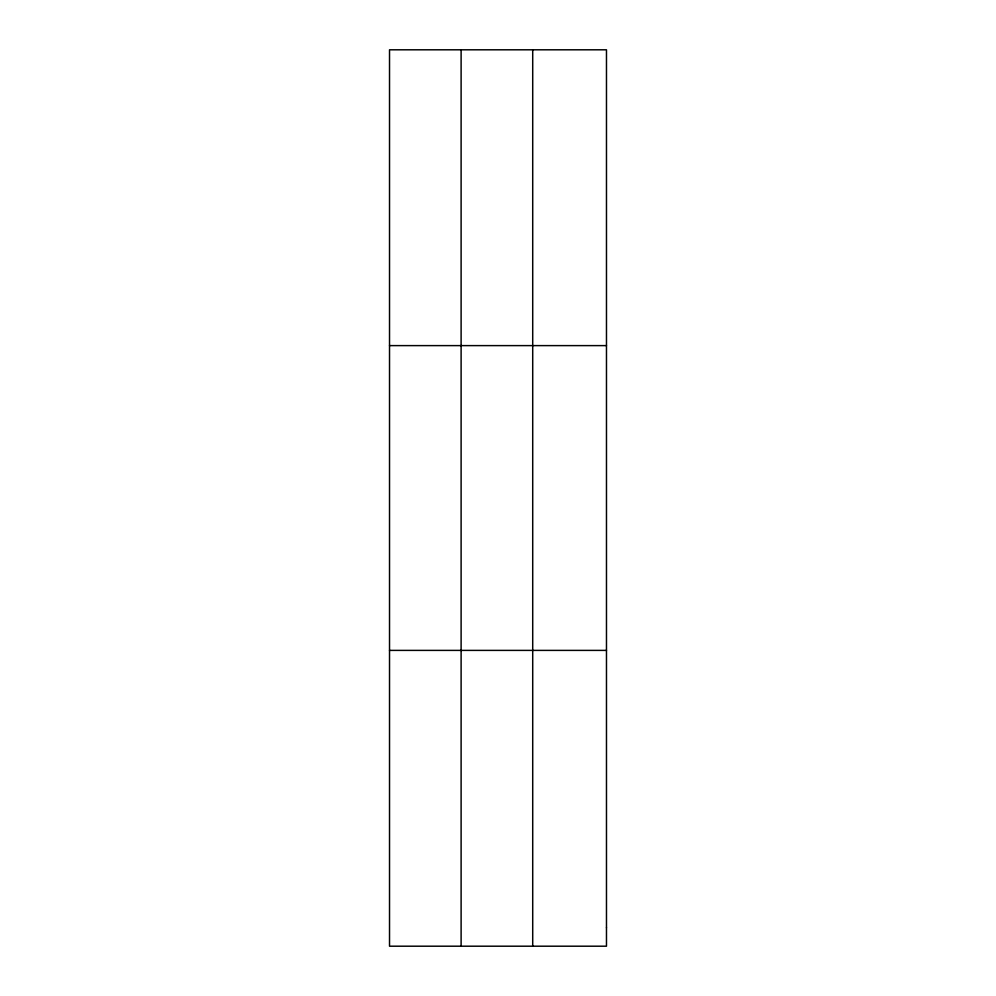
<?xml version="1.0" encoding="UTF-8"?>
<svg xmlns="http://www.w3.org/2000/svg" width="996" height="996" viewBox="0 0 996 996"><rect width="100%" height="100%" fill="white"/><g stroke="black" fill="none" stroke-linecap="round" stroke-linejoin="round"><path stroke-width="1.49" d="M461.111 946.2L461.111 49.8M532.711 946.2L532.711 49.8M389.523 345.612L606.477 345.612M389.523 650.388L606.477 650.388M606.477 927.712L606.477 946.2L389.523 946.2L389.523 49.8L606.477 49.8L606.477 927.712"/></g></svg>
